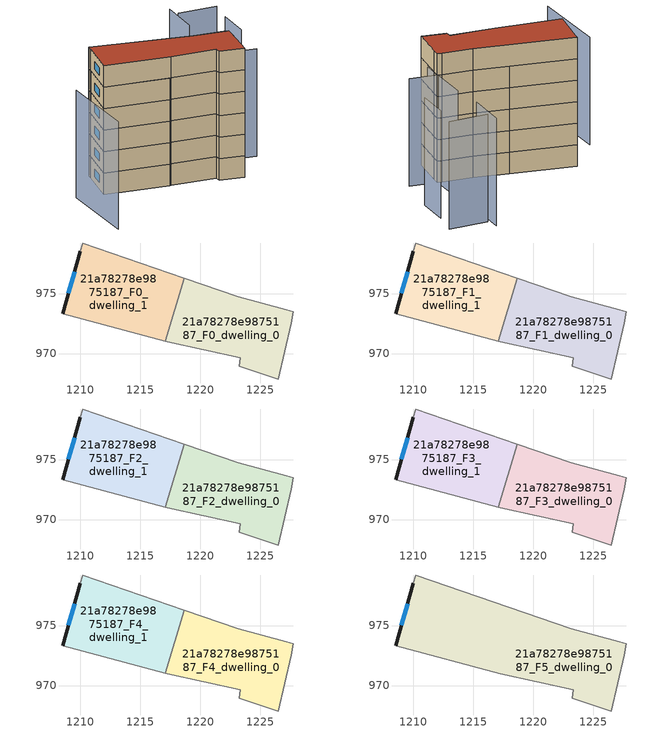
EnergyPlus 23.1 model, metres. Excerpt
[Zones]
21a78278e9875187_F0_dwelling_0
 floor ground (EU_floor_Construction): 1227.17,973.64 1227.78,973.47 1227.59,972.53 1226.51,967.88 1223.27,968.96 1223.33,969.67 1217.26,970.97 1217.06,971.02 1218.66,976.28 1223.15,974.72 z0
 wall adiabatic (EU_wall_Construction): 1217.06,971.02 1217.26,970.97 1223.33,969.67 1223.27,968.96 1226.51,967.88 1227.59,972.53 1227.78,973.47 1227.17,973.64 1223.15,974.72 1218.66,976.28 z0:3
 wall to 21a78278e9875187_F0_dwelling_1 (EU_wall_Construction): 1218.66,976.28 1217.06,971.02 z0:3
21a78278e9875187_F0_dwelling_1
 floor ground (EU_floor_Construction): 1218.66,976.28 1217.06,971.02 1208.52,973.32 1210.01,978.53 1210.21,979.21 z0
 wall outside (EU_wall_Construction): 1210.01,978.53 1208.52,973.32 z0:3
 wall adiabatic (EU_wall_Construction): 1218.66,976.28 1210.21,979.21 1210.01,978.53 / 1208.52,973.32 1217.06,971.02 z0:3
 window (EU_Window_Construction): 1209.53,976.83 1209.01,975.01 z0.98:2.02
21a78278e9875187_F1_dwelling_0
 floor to 21a78278e9875187_F0_dwelling_0 (EU_floor_Construction): 1227.17,973.64 1227.78,973.47 1227.59,972.53 1226.5,967.88 1223.27,968.96 1223.33,969.67 1217.26,970.97 1217.06,971.02 1218.66,976.28 1223.15,974.72 z3
 wall adiabatic (EU_wall_Construction): 1217.06,971.02 1217.26,970.97 1223.33,969.67 1223.27,968.96 1226.51,967.88 1227.59,972.53 1227.78,973.47 1227.17,973.64 1223.15,974.72 1218.66,976.28 z3:6
 wall to 21a78278e9875187_F1_dwelling_1 (EU_wall_Construction): 1218.66,976.28 1217.06,971.02 z3:6
21a78278e9875187_F1_dwelling_1
 floor to 21a78278e9875187_F0_dwelling_1 (EU_floor_Construction): 1218.66,976.28 1217.06,971.02 1208.52,973.32 1210.01,978.53 1210.21,979.21 z3
 wall outside (EU_wall_Construction): 1210.01,978.53 1208.52,973.32 z3:6
 wall adiabatic (EU_wall_Construction): 1218.66,976.28 1210.21,979.21 1210.01,978.53 / 1208.52,973.32 1217.06,971.02 z3:6
 window (EU_Window_Construction): 1209.53,976.83 1209.01,975.01 z3.98:5.02
21a78278e9875187_F2_dwelling_0
 floor to 21a78278e9875187_F1_dwelling_0 (EU_floor_Construction): 1227.17,973.64 1227.78,973.47 1227.59,972.53 1226.5,967.88 1223.27,968.96 1223.33,969.67 1217.26,970.97 1217.06,971.02 1218.66,976.28 1223.15,974.72 z6
 wall adiabatic (EU_wall_Construction): 1217.06,971.02 1217.26,970.97 1223.33,969.67 1223.27,968.96 1226.51,967.88 1227.59,972.53 1227.78,973.47 1227.17,973.64 1223.15,974.72 1218.66,976.28 z6:9
 wall to 21a78278e9875187_F2_dwelling_1 (EU_wall_Construction): 1218.66,976.28 1217.06,971.02 z6:9
21a78278e9875187_F2_dwelling_1
 floor to 21a78278e9875187_F1_dwelling_1 (EU_floor_Construction): 1218.66,976.28 1217.06,971.02 1208.52,973.32 1210.01,978.53 1210.21,979.21 z6
 wall outside (EU_wall_Construction): 1210.01,978.53 1208.52,973.32 z6:9
 wall adiabatic (EU_wall_Construction): 1218.66,976.28 1210.21,979.21 1210.01,978.53 / 1208.52,973.32 1217.06,971.02 z6:9
 window (EU_Window_Construction): 1209.53,976.83 1209.01,975.01 z6.98:8.02
21a78278e9875187_F3_dwelling_0
 floor to 21a78278e9875187_F2_dwelling_0 (EU_floor_Construction): 1227.17,973.64 1227.78,973.47 1227.59,972.53 1226.5,967.88 1223.27,968.96 1223.33,969.67 1217.26,970.97 1217.06,971.02 1218.66,976.28 1223.15,974.72 z9
 wall adiabatic (EU_wall_Construction): 1217.06,971.02 1217.26,970.97 1223.33,969.67 1223.27,968.96 1226.51,967.88 1227.59,972.53 1227.78,973.47 1227.17,973.64 1223.15,974.72 1218.66,976.28 z9:12
 wall to 21a78278e9875187_F3_dwelling_1 (EU_wall_Construction): 1218.66,976.28 1217.06,971.02 z9:12
21a78278e9875187_F3_dwelling_1
 floor to 21a78278e9875187_F2_dwelling_1 (EU_floor_Construction): 1218.66,976.28 1217.06,971.02 1208.52,973.32 1210.01,978.53 1210.21,979.21 z9
 wall outside (EU_wall_Construction): 1210.01,978.53 1208.52,973.32 z9:12
 wall adiabatic (EU_wall_Construction): 1218.66,976.28 1210.21,979.21 1210.01,978.53 / 1208.52,973.32 1217.06,971.02 z9:12
 window (EU_Window_Construction): 1209.53,976.83 1209.01,975.01 z9.98:11.02
21a78278e9875187_F4_dwelling_0
 floor to 21a78278e9875187_F3_dwelling_0 (EU_floor_Construction): 1227.17,973.64 1227.78,973.47 1227.59,972.53 1226.5,967.88 1223.27,968.96 1223.33,969.67 1217.26,970.97 1217.06,971.02 1218.66,976.28 1223.15,974.72 z12
 wall adiabatic (EU_wall_Construction): 1217.06,971.02 1217.26,970.97 1223.33,969.67 1223.27,968.96 1226.51,967.88 1227.59,972.53 1227.78,973.47 1227.17,973.64 1223.15,974.72 1218.66,976.28 z12:15
 wall to 21a78278e9875187_F4_dwelling_1 (EU_wall_Construction): 1218.66,976.28 1217.06,971.02 z12:15
21a78278e9875187_F4_dwelling_1
 floor to 21a78278e9875187_F3_dwelling_1 (EU_floor_Construction): 1218.66,976.28 1217.06,971.02 1208.52,973.32 1210.01,978.53 1210.21,979.21 z12
 wall outside (EU_wall_Construction): 1210.01,978.53 1208.52,973.32 z12:15
 wall adiabatic (EU_wall_Construction): 1218.66,976.28 1210.21,979.21 1210.01,978.53 / 1208.52,973.32 1217.06,971.02 z12:15
 window (EU_Window_Construction): 1209.53,976.83 1209.01,975.01 z12.98:14.02
21a78278e9875187_F5_dwelling_0
 floor to 21a78278e9875187_F4_dwelling_0 (EU_floor_Construction): 1227.17,973.64 1227.78,973.47 1227.59,972.53 1226.5,967.88 1223.27,968.96 1223.33,969.67 1217.26,970.97 1217.06,971.02 1218.66,976.28 1223.15,974.72 z15
 floor to 21a78278e9875187_F4_dwelling_1 (EU_floor_Construction): 1218.66,976.28 1217.06,971.02 1208.52,973.32 1210.01,978.53 1210.21,979.21 z15
 wall outside (EU_wall_Construction): 1210.01,978.53 1208.52,973.32 z15:18
 wall adiabatic (EU_wall_Construction): 1208.52,973.32 1217.26,970.97 1223.33,969.67 1223.27,968.96 1226.51,967.88 1227.59,972.53 1227.78,973.47 1227.17,973.64 1223.15,974.72 1210.21,979.21 1210.01,978.53 z15:18
 window (EU_Window_Construction): 1209.53,976.83 1209.01,975.01 z15.98:17.02
 roof outside (EU_roof_Construction): 1226.51,967.88 1227.59,972.53 1227.78,973.47 1227.17,973.64 1223.15,974.72 1210.21,979.21 1210.01,978.53 1208.52,973.32 1217.26,970.97 1223.33,969.67 1223.27,968.96 z18
shading: 1227.38,970.71 1228.32,978.99 / 1233.04,978.39 1233.52,982.82 / 1228.28,983.2 1228.96,988.69 / 1234.53,986.2 1229.19,987.09 / 1204.16,963.54 1205.13,974.51 / 1231.35,972.41 1209.99,978.45 z0:15
[Building]
EU S2 Campaign: North Axis=0; Terrain=City; Solar Distribution=FullExterior
[Site:Location]
Bologna: Latitude=44.5; Longitude=11.25; Time Zone=1; Elevation=37
[SizingPeriod:WeatherFileDays]
AnnualSizingPeriod: Begin Month=1; Begin Day of Month=1; End Month=12; End Day of Month=31; Day of Week for Start Day=Monday; Use Weather File Daylight Saving Period=No; Use Weather File Rain and Snow Indicators=No
[MATERIAL]
EU_InternalMass_Material: Roughness=MediumRough; Thickness=0.1; Conductivity=1; Density=1800; Specific Heat=900; Thermal Absorptance=0.9; Solar Absorptance=0.7; Visible Absorptance=0.7
[MATERIAL:NOMASS] Roughness=MediumRough; Thermal Absorptance=0.9; Solar Absorptance=0.7; Visible Absorptance=0.7
Name | Thermal Resistance
EU_wall_NoMass | 0.905828
EU_roof_NoMass | 0.37593
EU_floor_NoMass | 0.67114
[WINDOWMATERIAL:SIMPLEGLAZINGSYSTEM]
EU_Window_SimpleGlazing: UFactor=4.52486; Solar Heat Gain Coefficient=0.85; Visible Transmittance=0.85
[CONSTRUCTION]
EU_wall_Construction: EU_wall_NoMass
EU_roof_Construction: EU_roof_NoMass
EU_floor_Construction: EU_floor_NoMass
EU_Window_Construction: EU_Window_SimpleGlazing
EU_InternalMass_Construction: EU_InternalMass_Material
[ZONE] Type=1; Multiplier=1; Ceiling Height=autocalculate; Floor Area=autocalculate; Part of Total Floor Area=Yes
Name | Volume
21a78278e9875187_F0_dwelling_0 | 155.157
21a78278e9875187_F1_dwelling_0; 21a78278e9875187_F2_dwelling_0; 21a78278e9875187_F3_dwelling_0; 21a78278e9875187_F4_dwelling_0; 21a78278e9875187_F1_dwelling_1; 21a78278e9875187_F2_dwelling_1; 21a78278e9875187_F3_dwelling_1; 21a78278e9875187_F4_dwelling_1 | 155.158
21a78278e9875187_F5_dwelling_0 | 310.317
21a78278e9875187_F0_dwelling_1 | 155.16
[INTERNALMASS] Construction=EU_InternalMass_Construction
Name | Zone or ZoneList | Surface Area
21a78278e9875187_F0_dwelling_0_EU_InternalMass | 21a78278e9875187_F0_dwelling_0 | 51.7196
21a78278e9875187_F0_dwelling_1_EU_InternalMass | 21a78278e9875187_F0_dwelling_1 | 51.7196
21a78278e9875187_F1_dwelling_0_EU_InternalMass | 21a78278e9875187_F1_dwelling_0 | 51.7196
21a78278e9875187_F1_dwelling_1_EU_InternalMass | 21a78278e9875187_F1_dwelling_1 | 51.7196
21a78278e9875187_F2_dwelling_0_EU_InternalMass | 21a78278e9875187_F2_dwelling_0 | 51.7196
21a78278e9875187_F2_dwelling_1_EU_InternalMass | 21a78278e9875187_F2_dwelling_1 | 51.7196
21a78278e9875187_F3_dwelling_0_EU_InternalMass | 21a78278e9875187_F3_dwelling_0 | 51.7196
21a78278e9875187_F3_dwelling_1_EU_InternalMass | 21a78278e9875187_F3_dwelling_1 | 51.7196
21a78278e9875187_F4_dwelling_0_EU_InternalMass | 21a78278e9875187_F4_dwelling_0 | 51.7196
21a78278e9875187_F4_dwelling_1_EU_InternalMass | 21a78278e9875187_F4_dwelling_1 | 51.7196
21a78278e9875187_F5_dwelling_0_EU_InternalMass | 21a78278e9875187_F5_dwelling_0 | 103.441
[OTHEREQUIPMENT] Fuel Type=Electricity; Design Level Calculation Method=Watts/Area; Power per Zone Floor Area=1; Fraction Latent=0; Fraction Radiant=0; Fraction Lost=0; Carbon Dioxide Generation Rate=0; EndUse Subcategory=EU_Step8_InternalGains
Name | Zone or ZoneList or Space or SpaceList | Schedule
EU_Step8_InternalGain_21a78278e9875187_F0_dwelling_0_f000 | 21a78278e9875187_F0_dwelling_0 | EU_Step8_GainSchedule_21a78278e9875187_F0_dwelling_0_f000
EU_Step8_InternalGain_21a78278e9875187_F0_dwelling_1_f000 | 21a78278e9875187_F0_dwelling_1 | EU_Step8_GainSchedule_21a78278e9875187_F0_dwelling_1_f000
EU_Step8_InternalGain_21a78278e9875187_F1_dwelling_0_f000 | 21a78278e9875187_F1_dwelling_0 | EU_Step8_GainSchedule_21a78278e9875187_F1_dwelling_0_f000
EU_Step8_InternalGain_21a78278e9875187_F1_dwelling_1_f000 | 21a78278e9875187_F1_dwelling_1 | EU_Step8_GainSchedule_21a78278e9875187_F1_dwelling_1_f000
EU_Step8_InternalGain_21a78278e9875187_F2_dwelling_0_f000 | 21a78278e9875187_F2_dwelling_0 | EU_Step8_GainSchedule_21a78278e9875187_F2_dwelling_0_f000
EU_Step8_InternalGain_21a78278e9875187_F2_dwelling_1_f000 | 21a78278e9875187_F2_dwelling_1 | EU_Step8_GainSchedule_21a78278e9875187_F2_dwelling_1_f000
EU_Step8_InternalGain_21a78278e9875187_F3_dwelling_0_f000 | 21a78278e9875187_F3_dwelling_0 | EU_Step8_GainSchedule_21a78278e9875187_F3_dwelling_0_f000
EU_Step8_InternalGain_21a78278e9875187_F3_dwelling_1_f000 | 21a78278e9875187_F3_dwelling_1 | EU_Step8_GainSchedule_21a78278e9875187_F3_dwelling_1_f000
EU_Step8_InternalGain_21a78278e9875187_F4_dwelling_0_f000 | 21a78278e9875187_F4_dwelling_0 | EU_Step8_GainSchedule_21a78278e9875187_F4_dwelling_0_f000
EU_Step8_InternalGain_21a78278e9875187_F4_dwelling_1_f000 | 21a78278e9875187_F4_dwelling_1 | EU_Step8_GainSchedule_21a78278e9875187_F4_dwelling_1_f000
EU_Step8_InternalGain_21a78278e9875187_F5_dwelling_0_f000 | 21a78278e9875187_F5_dwelling_0 | EU_Step8_GainSchedule_21a78278e9875187_F5_dwelling_0_f000
[ZONEVENTILATION:DESIGNFLOWRATE] Schedule=EU_AlwaysOn; Design Flow Rate Calculation Method=AirChanges/Hour; Air Changes per Hour=0.73129; Ventilation Type=Natural; Fan Pressure Rise=0; Fan Total Efficiency=1; Constant Term Coefficient=1; Temperature Term Coefficient=0; Velocity Term Coefficient=0; Velocity Squared Term Coefficient=0; Minimum Indoor Temperature=-100; Maximum Indoor Temperature=100; Delta Temperature=-100; Minimum Outdoor Temperature=-100; Maximum Outdoor Temperature=100; Maximum Wind Speed=40
Name | Zone or ZoneList or Space or SpaceList
EU_ConstantAir_21a78278e9875187_F0_dwelling_0 | 21a78278e9875187_F0_dwelling_0
EU_ConstantAir_21a78278e9875187_F0_dwelling_1 | 21a78278e9875187_F0_dwelling_1
EU_ConstantAir_21a78278e9875187_F1_dwelling_0 | 21a78278e9875187_F1_dwelling_0
EU_ConstantAir_21a78278e9875187_F1_dwelling_1 | 21a78278e9875187_F1_dwelling_1
EU_ConstantAir_21a78278e9875187_F2_dwelling_0 | 21a78278e9875187_F2_dwelling_0
EU_ConstantAir_21a78278e9875187_F2_dwelling_1 | 21a78278e9875187_F2_dwelling_1
EU_ConstantAir_21a78278e9875187_F3_dwelling_0 | 21a78278e9875187_F3_dwelling_0
EU_ConstantAir_21a78278e9875187_F3_dwelling_1 | 21a78278e9875187_F3_dwelling_1
EU_ConstantAir_21a78278e9875187_F4_dwelling_0 | 21a78278e9875187_F4_dwelling_0
EU_ConstantAir_21a78278e9875187_F4_dwelling_1 | 21a78278e9875187_F4_dwelling_1
EU_ConstantAir_21a78278e9875187_F5_dwelling_0 | 21a78278e9875187_F5_dwelling_0
[HVACTEMPLATE:THERMOSTAT] Constant Heating Setpoint=20; Constant Cooling Setpoint=50
EU_HeatOnly_21a78278e9875187_F0_dwelling_0; EU_HeatOnly_21a78278e9875187_F0_dwelling_1; EU_HeatOnly_21a78278e9875187_F1_dwelling_0; EU_HeatOnly_21a78278e9875187_F1_dwelling_1; EU_HeatOnly_21a78278e9875187_F2_dwelling_0; EU_HeatOnly_21a78278e9875187_F2_dwelling_1; EU_HeatOnly_21a78278e9875187_F3_dwelling_0; EU_HeatOnly_21a78278e9875187_F3_dwelling_1; EU_HeatOnly_21a78278e9875187_F4_dwelling_0; EU_HeatOnly_21a78278e9875187_F4_dwelling_1; EU_HeatOnly_21a78278e9875187_F5_dwelling_0
[HVACTEMPLATE:ZONE:IDEALLOADSAIRSYSTEM] System Availability Schedule=EU_AlwaysOn; Maximum Heating Supply Air Temperature=50; Minimum Cooling Supply Air Temperature=13; Maximum Heating Supply Air Humidity Ratio=0.0156; Minimum Cooling Supply Air Humidity Ratio=0.0077; Heating Limit=NoLimit; Cooling Limit=NoLimit; Heating Availability Schedule=EU_AlwaysOn; Cooling Availability Schedule=EU_CoolingOff; Dehumidification Control Type=ConstantSensibleHeatRatio; Cooling Sensible Heat Ratio=0.7; Dehumidification Setpoint=60; Humidification Control Type=None; Humidification Setpoint=30; Outdoor Air Method=None; Outdoor Air Flow Rate per Person=0.00944; Outdoor Air Flow Rate per Zone Floor Area=0; Outdoor Air Flow Rate per Zone=0; Demand Controlled Ventilation Type=None; Outdoor Air Economizer Type=NoEconomizer; Heat Recovery Type=None; Sensible Heat Recovery Effectiveness=0.7; Latent Heat Recovery Effectiveness=0.65
Name | Template Thermostat
21a78278e9875187_F0_dwelling_0 | EU_HeatOnly_21a78278e9875187_F0_dwelling_0
21a78278e9875187_F0_dwelling_1 | EU_HeatOnly_21a78278e9875187_F0_dwelling_1
21a78278e9875187_F1_dwelling_0 | EU_HeatOnly_21a78278e9875187_F1_dwelling_0
21a78278e9875187_F1_dwelling_1 | EU_HeatOnly_21a78278e9875187_F1_dwelling_1
21a78278e9875187_F2_dwelling_0 | EU_HeatOnly_21a78278e9875187_F2_dwelling_0
21a78278e9875187_F2_dwelling_1 | EU_HeatOnly_21a78278e9875187_F2_dwelling_1
21a78278e9875187_F3_dwelling_0 | EU_HeatOnly_21a78278e9875187_F3_dwelling_0
21a78278e9875187_F3_dwelling_1 | EU_HeatOnly_21a78278e9875187_F3_dwelling_1
21a78278e9875187_F4_dwelling_0 | EU_HeatOnly_21a78278e9875187_F4_dwelling_0
21a78278e9875187_F4_dwelling_1 | EU_HeatOnly_21a78278e9875187_F4_dwelling_1
21a78278e9875187_F5_dwelling_0 | EU_HeatOnly_21a78278e9875187_F5_dwelling_0
[SIZING:ZONE] Zone Cooling Design Supply Air Temperature Input Method=SupplyAirTemperature; Zone Cooling Design Supply Air Temperature=13; Zone Heating Design Supply Air Temperature Input Method=SupplyAirTemperature; Zone Heating Design Supply Air Temperature=50; Zone Cooling Design Supply Air Humidity Ratio=0.008; Zone Heating Design Supply Air Humidity Ratio=0.008; Cooling Design Air Flow Method=DesignDay; Cooling Design Air Flow Rate=0; Cooling Minimum Air Flow per Zone Floor Area=0.000762; Cooling Minimum Air Flow=0; Cooling Minimum Air Flow Fraction=0.2; Heating Design Air Flow Method=DesignDay; Heating Design Air Flow Rate=0; Heating Maximum Air Flow per Zone Floor Area=0.002032; Heating Maximum Air Flow=0.141576; Heating Maximum Air Flow Fraction=0.3; Account for Dedicated Outdoor Air System=No; Dedicated Outdoor Air System Control Strategy=NeutralSupplyAir; Dedicated Outdoor Air Low Setpoint Temperature for Design=autosize; Dedicated Outdoor Air High Setpoint Temperature for Design=autosize; Zone Load Sizing Method=Sensible Load Only No Latent Load; Zone Latent Cooling Design Supply Air Humidity Ratio Input Method=HumidityRatioDifference; Zone Cooling Design Supply Air Humidity Ratio Difference=0.005; Zone Latent Heating Design Supply Air Humidity Ratio Input Method=HumidityRatioDifference; Zone Humidification Design Supply Air Humidity Ratio Difference=0.005
21a78278e9875187_F0_dwelling_0; 21a78278e9875187_F0_dwelling_1; 21a78278e9875187_F1_dwelling_0; 21a78278e9875187_F1_dwelling_1; 21a78278e9875187_F2_dwelling_0; 21a78278e9875187_F2_dwelling_1; 21a78278e9875187_F3_dwelling_0; 21a78278e9875187_F3_dwelling_1; 21a78278e9875187_F4_dwelling_0; 21a78278e9875187_F4_dwelling_1; 21a78278e9875187_F5_dwelling_0
[SCHEDULE:CONSTANT]
Name | Hourly Value
EU_AlwaysOn | 1
EU_CoolingOff | 0
[SCHEDULE:FILE] Column Number=1; Rows to Skip at Top=0; Number of Hours of Data=8760; Column Separator=Comma; Interpolate to Timestep=No; Minutes per Item=60; Adjust Schedule for Daylight Savings=Yes
Name | File
EU_Step8_GainSchedule_21a78278e9875187_F0_dwelling_0_f000 | ../../schedules/21a78278e9875187/21a78278e9875187_F0_dwelling_0_f000_gain.csv
EU_Step8_GainSchedule_21a78278e9875187_F0_dwelling_1_f000 | ../../schedules/21a78278e9875187/21a78278e9875187_F0_dwelling_1_f000_gain.csv
EU_Step8_GainSchedule_21a78278e9875187_F1_dwelling_0_f000 | ../../schedules/21a78278e9875187/21a78278e9875187_F1_dwelling_0_f000_gain.csv
EU_Step8_GainSchedule_21a78278e9875187_F1_dwelling_1_f000 | ../../schedules/21a78278e9875187/21a78278e9875187_F1_dwelling_1_f000_gain.csv
EU_Step8_GainSchedule_21a78278e9875187_F2_dwelling_0_f000 | ../../schedules/21a78278e9875187/21a78278e9875187_F2_dwelling_0_f000_gain.csv
EU_Step8_GainSchedule_21a78278e9875187_F2_dwelling_1_f000 | ../../schedules/21a78278e9875187/21a78278e9875187_F2_dwelling_1_f000_gain.csv
EU_Step8_GainSchedule_21a78278e9875187_F3_dwelling_0_f000 | ../../schedules/21a78278e9875187/21a78278e9875187_F3_dwelling_0_f000_gain.csv
EU_Step8_GainSchedule_21a78278e9875187_F3_dwelling_1_f000 | ../../schedules/21a78278e9875187/21a78278e9875187_F3_dwelling_1_f000_gain.csv
EU_Step8_GainSchedule_21a78278e9875187_F4_dwelling_0_f000 | ../../schedules/21a78278e9875187/21a78278e9875187_F4_dwelling_0_f000_gain.csv
EU_Step8_GainSchedule_21a78278e9875187_F4_dwelling_1_f000 | ../../schedules/21a78278e9875187/21a78278e9875187_F4_dwelling_1_f000_gain.csv
EU_Step8_GainSchedule_21a78278e9875187_F5_dwelling_0_f000 | ../../schedules/21a78278e9875187/21a78278e9875187_F5_dwelling_0_f000_gain.csv
